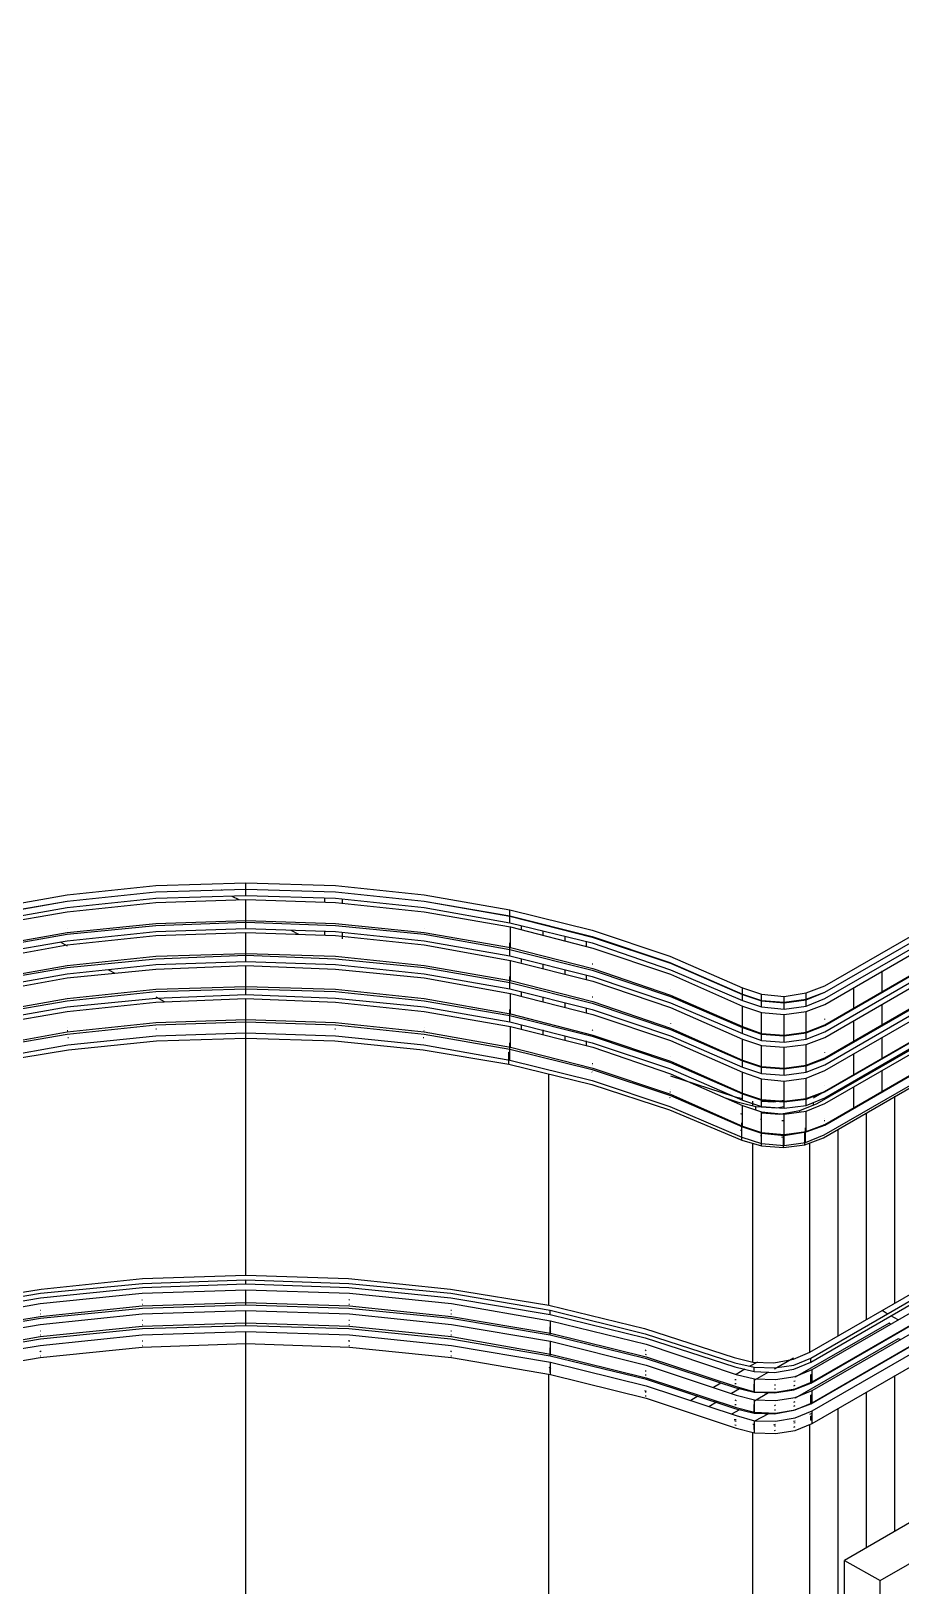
# Model space of a CAD drawing. Header units: inches. Extents: x 0.3 to 16.2, y 0.3 to 11.4.
# Drawn here: x 5.985 to 6.576, y 6.16 to 7.216 of the extents above; entities that cross this region are included whole.
import ezdxf

# ---------------------------------------------------------------- set-up
doc = ezdxf.new("R2010")
doc.units = ezdxf.units.IN
doc.header["$LTSCALE"] = 0.009843
doc.header["$MEASUREMENT"] = 0
doc.layers.add('GEOMETRY', color=7, linetype='Continuous')

msp = doc.modelspace()

# ---------------------------------------------------------------- linework, layer by layer
at = {"layer": 'GEOMETRY'}
for p, q in [((6.524, 6.5677), (7.6469, 7.2161)), ((6.524, 6.5677), (7.6469, 7.2161)), ((6.524, 6.5634), (7.6469, 7.2118)), ((6.524, 6.5634), (7.6472, 7.2118)), ((6.524, 6.5634), (7.6472, 7.2118)), ((6.524, 6.5591), (7.6472, 7.2079)), ((6.524, 6.5551), (7.6539, 7.2075)), ((6.524, 6.5551), (7.6539, 7.2075)), ((6.524, 6.5413), (7.6539, 7.1933)), ((6.524, 6.5409), (7.6472, 7.1894)), ((6.524, 6.5409), (7.6472, 7.1894)), ((6.524, 6.5409), (7.6472, 7.1894)), ((6.524, 6.5366), (7.6472, 7.185)), ((6.524, 6.5327), (7.6539, 7.185)), ((6.524, 6.5327), (7.6539, 7.185)), ((6.524, 6.5189), (7.6539, 7.1709)), ((6.524, 6.5181), (7.6472, 7.1669)), ((6.524, 6.5181), (7.6472, 7.1669)), ((6.524, 6.5181), (7.6472, 7.1669)), ((6.524, 6.5142), (7.6472, 7.1626)), ((6.524, 6.5102), (7.6539, 7.1626)), ((6.524, 6.5102), (7.6539, 7.1626)), ((6.524, 6.4961), (7.6539, 7.1484)), ((6.524, 6.4957), (7.6472, 7.1445)), ((6.524, 6.4957), (7.6472, 7.1445)), ((6.524, 6.4957), (7.6472, 7.1445)), ((6.524, 6.4917), (7.6472, 7.1402)), ((6.524, 6.4878), (7.6539, 7.1402)), ((6.524, 6.4878), (7.6539, 7.1402)), ((6.524, 6.4736), (7.6539, 7.126)), ((6.524, 6.4732), (7.6472, 7.122)), ((6.5236, 6.4665), (7.6421, 7.1122)), ((6.5232, 6.4646), (7.6307, 7.1039)), ((6.5165, 6.4917), (7.5445, 7.0854)), ((6.5165, 6.4917), (7.5445, 7.0854)), ((6.5189, 6.4878), (7.5713, 7.0953)), ((6.5189, 6.4878), (7.5713, 7.0953)), ((6.5138, 6.3189), (7.5181, 6.8984)), ((6.5146, 6.315), (7.5244, 6.898)), ((6.5146, 6.315), (7.5244, 6.898)), ((6.5146, 6.3122), (7.5244, 6.8953)), ((6.5154, 6.3071), (7.5335, 6.8949)), ((6.5154, 6.3071), (7.5335, 6.8949)), ((6.5154, 6.2988), (7.5335, 6.8862)), ((6.5146, 6.298), (7.5244, 6.8811)), ((6.5154, 6.2929), (7.5335, 6.8807)), ((6.5154, 6.2929), (7.5335, 6.8807)), ((6.5146, 6.2839), (7.5244, 6.8673)), ((6.5154, 6.2846), (7.5335, 6.872)), ((6.5154, 6.2791), (7.5335, 6.8665)), ((6.5154, 6.2791), (7.5335, 6.8665)), ((6.5154, 6.2705), (7.5335, 6.8583)), ((7.4945, 6.7303), (6.5374, 6.1776)), ((6.5618, 6.1638), (7.5189, 6.7161)), ((6.5618, 6.1638), (7.5189, 6.7161)), ((6.0094, 6.6295), (6.0697, 6.6358)), ((6.0094, 6.6295), (6.0697, 6.6358)), ((6.0094, 6.6252), (6.0697, 6.6315)), ((6.0094, 6.6252), (6.0697, 6.6315)), ((6.0094, 6.6252), (6.0697, 6.6315)), ((6.0697, 6.6358), (6.1307, 6.6378)), ((6.0697, 6.6358), (6.1307, 6.6378)), ((6.0697, 6.6315), (6.1307, 6.6335)), ((6.0697, 6.6315), (6.1307, 6.6335)), ((6.0697, 6.6315), (6.1307, 6.6335)), ((6.1142, 6.6331), (6.1142, 6.6327)), ((6.1307, 6.6378), (6.1917, 6.6358)), ((6.1307, 6.6378), (6.1917, 6.6358)), ((6.1307, 6.6335), (6.1307, 6.6378)), ((6.1307, 6.6335), (6.1917, 6.6315)), ((6.1307, 6.6335), (6.1917, 6.6315)), ((6.1307, 6.6335), (6.1917, 6.6315)), ((6.1307, 6.6291), (6.1307, 6.6335)), ((6.1843, 6.6315), (6.1843, 6.6319)), ((6.1917, 6.6358), (6.252, 6.6295)), ((6.1917, 6.6358), (6.252, 6.6295)), ((6.1917, 6.6315), (6.252, 6.6252)), ((6.1917, 6.6315), (6.252, 6.6252)), ((6.1917, 6.6315), (6.252, 6.6252)), ((6.1965, 6.6307), (6.1965, 6.6311)), ((5.9512, 6.6193), (6.0094, 6.6295)), ((5.9512, 6.6193), (6.0094, 6.6295)), ((5.9512, 6.6154), (6.0094, 6.6252)), ((5.9512, 6.615), (6.0094, 6.6252)), ((5.9512, 6.615), (6.0094, 6.6252)), ((5.9512, 6.6106), (6.0094, 6.6209)), ((6.0094, 6.6209), (6.0697, 6.6272)), ((6.0094, 6.6181), (6.0697, 6.6244)), ((6.0094, 6.6181), (6.0697, 6.6244)), ((6.0697, 6.6272), (6.1307, 6.6291)), ((6.0697, 6.6244), (6.1307, 6.6264)), ((6.0697, 6.6244), (6.1307, 6.6264)), ((6.1213, 6.6287), (6.126, 6.6264)), ((6.1307, 6.6291), (6.1917, 6.6272)), ((6.1307, 6.6264), (6.1917, 6.6244)), ((6.1307, 6.6264), (6.1917, 6.6244)), ((6.1307, 6.6122), (6.1307, 6.6264)), ((6.1843, 6.6244), (6.1843, 6.6276)), ((6.1917, 6.6272), (6.252, 6.6209)), ((6.1917, 6.6244), (6.252, 6.6181)), ((6.1917, 6.6244), (6.252, 6.6181)), ((6.1965, 6.6236), (6.1965, 6.6268)), ((6.252, 6.6295), (6.3102, 6.6193)), ((6.252, 6.6295), (6.3102, 6.6193)), ((6.252, 6.6252), (6.3102, 6.6154)), ((6.252, 6.6252), (6.3102, 6.615)), ((6.252, 6.6252), (6.3102, 6.615)), ((6.252, 6.6209), (6.3102, 6.6106)), ((5.9508, 6.6079), (6.0094, 6.6181)), ((5.9508, 6.6079), (6.0094, 6.6181)), ((6.0094, 6.6039), (6.0697, 6.6102)), ((6.0697, 6.6102), (6.1307, 6.6122)), ((6.0697, 6.6087), (6.1307, 6.611)), ((6.0697, 6.6087), (6.1307, 6.611)), ((6.0697, 6.6087), (6.1307, 6.611)), ((6.1307, 6.611), (6.1307, 6.615)), ((6.1307, 6.6122), (6.1917, 6.6102)), ((6.1307, 6.611), (6.1917, 6.6087)), ((6.1307, 6.611), (6.1917, 6.6087)), ((6.1307, 6.611), (6.1917, 6.6087)), ((6.1307, 6.6067), (6.1307, 6.611)), ((6.1917, 6.6102), (6.252, 6.6039)), ((6.252, 6.6181), (6.3106, 6.6079)), ((6.252, 6.6181), (6.3106, 6.6079)), ((6.3102, 6.6193), (6.3661, 6.6055)), ((6.3102, 6.6193), (6.3661, 6.6055)), ((6.3102, 6.6154), (6.3102, 6.6193)), ((6.3102, 6.6154), (6.3661, 6.6012)), ((6.3102, 6.615), (6.3661, 6.6008)), ((6.3102, 6.615), (6.3661, 6.6008)), ((6.3102, 6.6106), (6.3102, 6.615)), ((6.3102, 6.6106), (6.3661, 6.5969)), ((6.3181, 6.613), (6.3181, 6.6134)), ((5.9508, 6.5937), (6.0094, 6.6039)), ((5.9512, 6.5925), (6.0094, 6.6028)), ((5.9512, 6.5925), (6.0094, 6.6028)), ((5.9512, 6.5925), (6.0094, 6.6028)), ((6.0094, 6.6028), (6.0697, 6.6087)), ((6.0094, 6.6028), (6.0697, 6.6087)), ((6.0094, 6.6028), (6.0697, 6.6087)), ((6.0094, 6.6067), (6.0094, 6.6067)), ((6.0094, 6.6067), (6.0094, 6.6067)), ((6.0094, 6.5984), (6.0697, 6.6047)), ((6.0094, 6.5957), (6.0697, 6.602)), ((6.0094, 6.5957), (6.0697, 6.602)), ((6.0697, 6.6047), (6.1307, 6.6067)), ((6.0697, 6.602), (6.1307, 6.6039)), ((6.0697, 6.602), (6.1307, 6.6039)), ((6.1307, 6.6067), (6.1917, 6.6047)), ((6.1307, 6.6039), (6.1917, 6.602)), ((6.1307, 6.6039), (6.1917, 6.602)), ((6.1307, 6.5898), (6.1307, 6.6039)), ((6.1614, 6.6055), (6.1665, 6.6028)), ((6.1843, 6.602), (6.1843, 6.6047)), ((6.1917, 6.6087), (6.252, 6.6028)), ((6.1917, 6.6087), (6.252, 6.6028)), ((6.1917, 6.6087), (6.252, 6.6028)), ((6.1917, 6.6047), (6.252, 6.5984)), ((6.1917, 6.602), (6.252, 6.5957)), ((6.1917, 6.602), (6.252, 6.5957)), ((6.1965, 6.5996), (6.1965, 6.6039)), ((6.252, 6.6067), (6.252, 6.6067)), ((6.252, 6.6067), (6.252, 6.6067)), ((6.252, 6.6039), (6.3106, 6.5937)), ((6.252, 6.6028), (6.3102, 6.5925)), ((6.252, 6.6028), (6.3102, 6.5925)), ((6.252, 6.6028), (6.3102, 6.5925)), ((6.3106, 6.6079), (6.3665, 6.5933)), ((6.3106, 6.6079), (6.3665, 6.5933)), ((6.3106, 6.5937), (6.3106, 6.6079)), ((6.3181, 6.6059), (6.3181, 6.6087)), ((6.3327, 6.6094), (6.3327, 6.6094)), ((6.3327, 6.602), (6.3327, 6.6051)), ((6.3476, 6.6055), (6.3476, 6.6059)), ((6.3476, 6.5984), (6.3476, 6.6016)), ((6.3622, 6.602), (6.3622, 6.6024)), ((6.3661, 6.6055), (6.4189, 6.5878)), ((6.3661, 6.6055), (6.4189, 6.5878)), ((6.3661, 6.6012), (6.4189, 6.5835)), ((6.3661, 6.6008), (6.4193, 6.5831)), ((6.3661, 6.6008), (6.4193, 6.5831)), ((5.9508, 6.585), (6.0094, 6.5957)), ((5.9508, 6.585), (6.0094, 6.5957)), ((5.9512, 6.5882), (6.0094, 6.5984)), ((6.0047, 6.5976), (6.0094, 6.5949)), ((6.0697, 6.5878), (6.1307, 6.5898)), ((6.1307, 6.5886), (6.1307, 6.5925)), ((6.1307, 6.5898), (6.1917, 6.5878)), ((6.252, 6.5984), (6.3102, 6.5882)), ((6.252, 6.5957), (6.3106, 6.585)), ((6.252, 6.5957), (6.3106, 6.585)), ((6.3102, 6.5969), (6.3106, 6.5965)), ((6.3102, 6.5969), (6.3106, 6.5965)), ((6.3102, 6.5925), (6.3102, 6.5969)), ((6.3102, 6.5925), (6.3661, 6.5783)), ((6.3102, 6.5925), (6.3661, 6.5783)), ((6.3102, 6.5925), (6.3661, 6.5783)), ((6.3102, 6.5882), (6.3102, 6.5925)), ((6.3106, 6.5937), (6.3665, 6.5795)), ((6.3622, 6.5945), (6.3622, 6.5976)), ((6.3661, 6.5969), (6.4193, 6.5787)), ((6.3665, 6.5933), (6.4193, 6.5756)), ((6.3665, 6.5933), (6.4193, 6.5756)), ((5.9508, 6.5713), (6.0094, 6.5815)), ((5.9512, 6.5701), (6.0094, 6.5803)), ((5.9512, 6.5701), (6.0094, 6.5803)), ((5.9512, 6.5701), (6.0094, 6.5803)), ((6.0094, 6.5815), (6.0697, 6.5878)), ((6.0094, 6.5803), (6.0697, 6.5862)), ((6.0094, 6.5803), (6.0697, 6.5862)), ((6.0094, 6.5803), (6.0697, 6.5862)), ((6.0094, 6.5843), (6.0094, 6.5843)), ((6.0094, 6.5843), (6.0094, 6.5843)), ((6.0094, 6.576), (6.0697, 6.5823)), ((6.0094, 6.5732), (6.0697, 6.5791)), ((6.0094, 6.5732), (6.0697, 6.5791)), ((6.0374, 6.5787), (6.0417, 6.5764)), ((6.0697, 6.5862), (6.1307, 6.5886)), ((6.0697, 6.5862), (6.1307, 6.5886)), ((6.0697, 6.5862), (6.1307, 6.5886)), ((6.0697, 6.5823), (6.1307, 6.5843)), ((6.0697, 6.5791), (6.1307, 6.5815)), ((6.0697, 6.5791), (6.1307, 6.5815)), ((6.1307, 6.5886), (6.1917, 6.5862)), ((6.1307, 6.5886), (6.1917, 6.5862)), ((6.1307, 6.5886), (6.1917, 6.5862)), ((6.1307, 6.5843), (6.1307, 6.5886)), ((6.1307, 6.5843), (6.1917, 6.5823)), ((6.1307, 6.5815), (6.1917, 6.5791)), ((6.1307, 6.5815), (6.1917, 6.5791)), ((6.1307, 6.5673), (6.1307, 6.5815)), ((6.1917, 6.5878), (6.252, 6.5815)), ((6.1917, 6.5862), (6.252, 6.5803)), ((6.1917, 6.5862), (6.252, 6.5803)), ((6.1917, 6.5862), (6.252, 6.5803)), ((6.1917, 6.5823), (6.252, 6.576)), ((6.1917, 6.5791), (6.252, 6.5732)), ((6.1917, 6.5791), (6.252, 6.5732)), ((6.252, 6.5843), (6.252, 6.5843)), ((6.252, 6.5843), (6.252, 6.5843)), ((6.252, 6.5815), (6.3106, 6.5713)), ((6.252, 6.5803), (6.3102, 6.5701)), ((6.252, 6.5803), (6.3102, 6.5701)), ((6.252, 6.5803), (6.3102, 6.5701)), ((6.3102, 6.5882), (6.3661, 6.574)), ((6.3106, 6.585), (6.3665, 6.5709)), ((6.3106, 6.585), (6.3665, 6.5709)), ((6.3106, 6.5713), (6.3106, 6.585)), ((6.3181, 6.5835), (6.3181, 6.5862)), ((6.3327, 6.5795), (6.3327, 6.5827)), ((6.3476, 6.576), (6.3476, 6.5787)), ((6.3661, 6.5827), (6.3665, 6.5827)), ((6.3661, 6.5827), (6.3665, 6.5827)), ((6.3661, 6.5783), (6.4193, 6.5606)), ((6.3661, 6.5783), (6.4193, 6.5606)), ((6.3661, 6.5783), (6.4193, 6.5606)), ((6.3665, 6.5795), (6.4193, 6.5614)), ((6.4189, 6.5878), (6.4681, 6.5665)), ((6.4189, 6.5878), (6.4681, 6.5665)), ((6.4189, 6.5835), (6.4681, 6.5622)), ((6.4193, 6.5831), (6.4681, 6.5618)), ((6.4193, 6.5831), (6.4681, 6.5618)), ((6.4193, 6.5787), (6.4681, 6.5579)), ((5.9508, 6.5626), (6.0094, 6.5732)), ((5.9508, 6.5626), (6.0094, 6.5732)), ((5.9512, 6.5657), (6.0094, 6.576)), ((6.1307, 6.5657), (6.1307, 6.5701)), ((6.252, 6.576), (6.3102, 6.5657)), ((6.252, 6.5732), (6.3106, 6.5626)), ((6.252, 6.5732), (6.3106, 6.5626)), ((6.3102, 6.574), (6.3106, 6.574)), ((6.3102, 6.574), (6.3106, 6.574)), ((6.3102, 6.5701), (6.3102, 6.574)), ((6.3102, 6.5701), (6.3661, 6.5559)), ((6.3102, 6.5701), (6.3661, 6.5559)), ((6.3102, 6.5701), (6.3661, 6.5559)), ((6.3102, 6.5657), (6.3102, 6.5701)), ((6.3106, 6.5713), (6.3665, 6.5571)), ((6.3622, 6.572), (6.3622, 6.5752)), ((6.3661, 6.574), (6.4193, 6.5563)), ((6.3665, 6.5709), (6.4193, 6.5531)), ((6.3665, 6.5709), (6.4193, 6.5531)), ((6.4193, 6.5756), (6.4681, 6.5539)), ((6.4193, 6.5756), (6.4681, 6.5539)), ((6.563, 6.5638), (6.563, 6.578)), ((5.9508, 6.5488), (6.0094, 6.5591)), ((5.9512, 6.5476), (6.0094, 6.5575)), ((5.9512, 6.5476), (6.0094, 6.5575)), ((5.9512, 6.5476), (6.0094, 6.5575)), ((6.0094, 6.5591), (6.0697, 6.5654)), ((6.0094, 6.5575), (6.0697, 6.5638)), ((6.0094, 6.5575), (6.0697, 6.5638)), ((6.0094, 6.5575), (6.0697, 6.5638)), ((6.0094, 6.5618), (6.0094, 6.5618)), ((6.0094, 6.5618), (6.0094, 6.5618)), ((6.0094, 6.5535), (6.0697, 6.5594)), ((6.0697, 6.5654), (6.1307, 6.5673)), ((6.0697, 6.5638), (6.1307, 6.5657)), ((6.0697, 6.5638), (6.1307, 6.5657)), ((6.0697, 6.5638), (6.1307, 6.5657)), ((6.0697, 6.5594), (6.1307, 6.5618)), ((6.0697, 6.5602), (6.0752, 6.5571)), ((6.0697, 6.5567), (6.1307, 6.5591)), ((6.0697, 6.5567), (6.1307, 6.5591)), ((6.1307, 6.5673), (6.1917, 6.5654)), ((6.1307, 6.5657), (6.1917, 6.5638)), ((6.1307, 6.5657), (6.1917, 6.5638)), ((6.1307, 6.5657), (6.1917, 6.5638)), ((6.1307, 6.5618), (6.1307, 6.5657)), ((6.1307, 6.5618), (6.1917, 6.5594)), ((6.1307, 6.5591), (6.1917, 6.5567)), ((6.1307, 6.5591), (6.1917, 6.5567)), ((6.1307, 6.5449), (6.1307, 6.5591)), ((6.1917, 6.5654), (6.252, 6.5591)), ((6.1917, 6.5638), (6.252, 6.5575)), ((6.1917, 6.5638), (6.252, 6.5575)), ((6.1917, 6.5638), (6.252, 6.5575)), ((6.1917, 6.5594), (6.252, 6.5535)), ((6.252, 6.5618), (6.252, 6.5618)), ((6.252, 6.5618), (6.252, 6.5618)), ((6.252, 6.5591), (6.3106, 6.5488)), ((6.252, 6.5575), (6.3102, 6.5476)), ((6.252, 6.5575), (6.3102, 6.5476)), ((6.252, 6.5575), (6.3102, 6.5476)), ((6.3102, 6.5657), (6.3661, 6.5516)), ((6.3106, 6.5626), (6.3665, 6.5484)), ((6.3106, 6.5626), (6.3665, 6.5484)), ((6.3106, 6.5488), (6.3106, 6.5626)), ((6.3181, 6.5606), (6.3181, 6.5638)), ((6.3327, 6.5571), (6.3327, 6.5602)), ((6.3661, 6.5602), (6.3665, 6.5602)), ((6.3661, 6.5602), (6.3665, 6.5602)), ((6.4193, 6.565), (6.4193, 6.565)), ((6.4193, 6.565), (6.4193, 6.565)), ((6.4193, 6.5614), (6.4681, 6.5402)), ((6.4193, 6.5606), (6.4681, 6.5394)), ((6.4193, 6.5606), (6.4681, 6.5394)), ((6.4193, 6.5606), (6.4681, 6.5394)), ((6.4681, 6.5665), (6.4811, 6.5622)), ((6.4681, 6.5665), (6.4811, 6.5622)), ((6.4681, 6.5622), (6.4681, 6.5665)), ((6.4681, 6.5622), (6.4811, 6.5579)), ((6.4681, 6.5618), (6.4811, 6.5575)), ((6.4681, 6.5618), (6.4811, 6.5575)), ((6.4681, 6.5579), (6.4681, 6.5618)), ((6.4681, 6.5579), (6.4811, 6.5535)), ((6.4811, 6.5579), (6.4811, 6.5622)), ((6.4811, 6.5622), (6.4965, 6.5606)), ((6.4811, 6.5622), (6.4965, 6.5606)), ((6.4811, 6.5579), (6.4965, 6.5567)), ((6.4811, 6.5535), (6.4811, 6.5575)), ((6.4811, 6.5575), (6.4965, 6.5563)), ((6.4811, 6.5575), (6.4965, 6.5563)), ((6.4965, 6.5606), (6.5114, 6.563)), ((6.4965, 6.5606), (6.5114, 6.563)), ((6.4965, 6.5567), (6.4965, 6.5606)), ((6.4965, 6.5567), (6.5114, 6.5587)), ((6.4965, 6.5563), (6.5114, 6.5583)), ((6.4965, 6.5563), (6.5114, 6.5583)), ((6.5114, 6.563), (6.524, 6.5677)), ((6.5114, 6.563), (6.524, 6.5677)), ((6.5114, 6.5587), (6.524, 6.5634)), ((6.5114, 6.5583), (6.524, 6.5634)), ((6.5114, 6.5583), (6.524, 6.5634)), ((6.5114, 6.5587), (6.5114, 6.563)), ((6.5114, 6.5539), (6.524, 6.5591)), ((6.5114, 6.5539), (6.5114, 6.5583)), ((6.5437, 6.5524), (6.5437, 6.5665)), ((5.9508, 6.5402), (6.0094, 6.5504)), ((5.9508, 6.5402), (6.0094, 6.5504)), ((5.9512, 6.5433), (6.0094, 6.5535)), ((6.0094, 6.5504), (6.0697, 6.5567)), ((6.0094, 6.5504), (6.0697, 6.5567)), ((6.1307, 6.5465), (6.1307, 6.5484)), ((6.1307, 6.5433), (6.1307, 6.5476)), ((6.1307, 6.5465), (6.1307, 6.5476)), ((6.1917, 6.5567), (6.252, 6.5504)), ((6.1917, 6.5567), (6.252, 6.5504)), ((6.252, 6.5535), (6.3102, 6.5433)), ((6.252, 6.5504), (6.3106, 6.5402)), ((6.252, 6.5504), (6.3106, 6.5402)), ((6.3102, 6.5516), (6.3106, 6.5516)), ((6.3102, 6.5516), (6.3106, 6.5516)), ((6.3102, 6.5476), (6.3102, 6.5516)), ((6.3102, 6.5476), (6.3661, 6.5335)), ((6.3102, 6.5476), (6.3661, 6.5335)), ((6.3102, 6.5476), (6.3661, 6.5335)), ((6.3102, 6.5433), (6.3102, 6.5476)), ((6.3106, 6.5488), (6.3665, 6.5343)), ((6.3476, 6.5535), (6.3476, 6.5563)), ((6.3622, 6.5496), (6.3622, 6.5528)), ((6.3661, 6.5559), (6.4193, 6.5382)), ((6.3661, 6.5559), (6.4193, 6.5382)), ((6.3661, 6.5559), (6.4193, 6.5382)), ((6.3661, 6.5516), (6.4193, 6.5339)), ((6.3665, 6.5571), (6.4193, 6.539)), ((6.3665, 6.5484), (6.4193, 6.5307)), ((6.3665, 6.5484), (6.4193, 6.5307)), ((6.4193, 6.5563), (6.4681, 6.5354)), ((6.4193, 6.5531), (6.4681, 6.5315)), ((6.4193, 6.5531), (6.4681, 6.5315)), ((6.4681, 6.5539), (6.4811, 6.5496)), ((6.4681, 6.5539), (6.4811, 6.5496)), ((6.4681, 6.5402), (6.4681, 6.5539)), ((6.4811, 6.5535), (6.4965, 6.552)), ((6.4811, 6.5354), (6.4811, 6.5496)), ((6.4811, 6.5496), (6.4965, 6.5484)), ((6.4811, 6.5496), (6.4965, 6.5484)), ((6.4965, 6.552), (6.4965, 6.5563)), ((6.4965, 6.552), (6.5114, 6.5539)), ((6.4965, 6.5484), (6.5114, 6.5504)), ((6.4965, 6.5484), (6.5114, 6.5504)), ((6.4965, 6.5343), (6.4965, 6.5484)), ((6.5114, 6.5504), (6.524, 6.5551)), ((6.5114, 6.5504), (6.524, 6.5551)), ((6.5114, 6.5362), (6.5114, 6.5504)), ((6.563, 6.5413), (6.563, 6.5551)), ((5.9508, 6.526), (6.0094, 6.5366)), ((6.0094, 6.5366), (6.0697, 6.5429)), ((6.0094, 6.535), (6.0697, 6.5413)), ((6.0094, 6.5394), (6.0094, 6.5394)), ((6.0094, 6.5394), (6.0094, 6.5394)), ((6.0094, 6.5374), (6.0098, 6.5374)), ((6.0094, 6.5374), (6.0098, 6.5374)), ((6.0697, 6.5429), (6.1307, 6.5449)), ((6.0697, 6.5413), (6.1307, 6.5433)), ((6.0697, 6.5386), (6.0701, 6.5386)), ((6.0697, 6.5386), (6.0701, 6.5386)), ((6.1307, 6.5358), (6.1307, 6.5457)), ((6.1307, 6.5449), (6.1917, 6.5429)), ((6.1307, 6.5433), (6.1917, 6.5413)), ((6.1307, 6.5323), (6.1307, 6.5406)), ((6.1913, 6.5386), (6.1917, 6.5386)), ((6.1913, 6.5386), (6.1917, 6.5386)), ((6.1917, 6.5429), (6.252, 6.5366)), ((6.1917, 6.5413), (6.252, 6.535)), ((6.2516, 6.5374), (6.252, 6.5374)), ((6.2516, 6.5374), (6.252, 6.5374)), ((6.252, 6.5394), (6.252, 6.5394)), ((6.252, 6.5394), (6.252, 6.5394)), ((6.252, 6.5366), (6.3106, 6.526)), ((6.3102, 6.5433), (6.3661, 6.5291)), ((6.3106, 6.5402), (6.3665, 6.526)), ((6.3106, 6.5402), (6.3665, 6.526)), ((6.3106, 6.526), (6.3106, 6.5402)), ((6.3181, 6.5382), (6.3181, 6.5413)), ((6.3327, 6.5346), (6.3327, 6.5378)), ((6.3661, 6.5378), (6.3665, 6.5374)), ((6.3661, 6.5378), (6.3665, 6.5374)), ((6.4193, 6.5425), (6.4193, 6.5421)), ((6.4193, 6.5425), (6.4193, 6.5421)), ((6.4193, 6.539), (6.4681, 6.5173)), ((6.4193, 6.5382), (6.4681, 6.5169)), ((6.4193, 6.5382), (6.4681, 6.5169)), ((6.4193, 6.5382), (6.4681, 6.5169)), ((6.4681, 6.5394), (6.4681, 6.5437)), ((6.4681, 6.5402), (6.4811, 6.5354)), ((6.4681, 6.5394), (6.4811, 6.535)), ((6.4681, 6.5394), (6.4811, 6.535)), ((6.4681, 6.5394), (6.4811, 6.535)), ((6.4681, 6.5354), (6.4681, 6.5394)), ((6.4811, 6.535), (6.4811, 6.5394)), ((6.4965, 6.5339), (6.4965, 6.5382)), ((6.4965, 6.5343), (6.5114, 6.5362)), ((6.5114, 6.5362), (6.524, 6.5413)), ((6.5114, 6.5358), (6.524, 6.5409)), ((6.5114, 6.5358), (6.524, 6.5409)), ((6.5114, 6.5358), (6.524, 6.5409)), ((6.5114, 6.5358), (6.5114, 6.5402)), ((6.5114, 6.5402), (6.5114, 6.5402)), ((6.5114, 6.5402), (6.5114, 6.5402)), ((6.5114, 6.5315), (6.524, 6.5366)), ((6.524, 6.5449), (6.524, 6.5453)), ((6.524, 6.5449), (6.524, 6.5453)), ((6.5437, 6.5299), (6.5437, 6.5441)), ((5.9512, 6.5248), (6.0094, 6.535)), ((5.9512, 6.5173), (6.0098, 6.5276)), ((6.0098, 6.5276), (6.0697, 6.5339)), ((6.0098, 6.5327), (6.0102, 6.5327)), ((6.0098, 6.5327), (6.0102, 6.5327)), ((6.0102, 6.5244), (6.0701, 6.5303)), ((6.0697, 6.5339), (6.1307, 6.5358)), ((6.0701, 6.5303), (6.1307, 6.5323)), ((6.1307, 6.5358), (6.1917, 6.5339)), ((6.1307, 6.3713), (6.1307, 6.5343)), ((6.1307, 6.5323), (6.1913, 6.5303)), ((6.1913, 6.5303), (6.2512, 6.5244)), ((6.1917, 6.5339), (6.2516, 6.5276)), ((6.2512, 6.5327), (6.2516, 6.5327)), ((6.2512, 6.5327), (6.2516, 6.5327)), ((6.2516, 6.5276), (6.3102, 6.5173)), ((6.252, 6.535), (6.3102, 6.5248)), ((6.3102, 6.5291), (6.3106, 6.5291)), ((6.3102, 6.5291), (6.3106, 6.5291)), ((6.3102, 6.5248), (6.3102, 6.5291)), ((6.3102, 6.5272), (6.3102, 6.5272)), ((6.3102, 6.5272), (6.3102, 6.5272)), ((6.3102, 6.5173), (6.3102, 6.5272)), ((6.3106, 6.526), (6.3665, 6.5118)), ((6.3476, 6.5307), (6.3476, 6.5339)), ((6.3622, 6.5272), (6.3622, 6.5303)), ((6.3661, 6.5335), (6.4193, 6.5157)), ((6.3661, 6.5335), (6.4193, 6.5157)), ((6.3661, 6.5335), (6.4193, 6.5157)), ((6.3661, 6.5291), (6.4193, 6.5114)), ((6.3665, 6.5343), (6.4193, 6.5165)), ((6.3665, 6.526), (6.4193, 6.5079)), ((6.3665, 6.526), (6.4193, 6.5079)), ((6.4193, 6.5339), (6.4681, 6.5126)), ((6.4193, 6.5307), (6.4681, 6.5091)), ((6.4193, 6.5307), (6.4681, 6.5091)), ((6.4681, 6.5354), (6.4811, 6.5307)), ((6.4681, 6.5315), (6.4811, 6.5272)), ((6.4681, 6.5315), (6.4811, 6.5272)), ((6.4681, 6.5173), (6.4681, 6.5315)), ((6.4811, 6.5354), (6.4965, 6.5343)), ((6.4811, 6.535), (6.4965, 6.5339)), ((6.4811, 6.5307), (6.4811, 6.535)), ((6.4811, 6.535), (6.4965, 6.5339)), ((6.4811, 6.535), (6.4965, 6.5339)), ((6.4811, 6.5307), (6.4965, 6.5295)), ((6.4811, 6.513), (6.4811, 6.5272)), ((6.4811, 6.5272), (6.4965, 6.526)), ((6.4811, 6.5272), (6.4965, 6.526)), ((6.4965, 6.5339), (6.5114, 6.5358)), ((6.4965, 6.5339), (6.5114, 6.5358)), ((6.4965, 6.5339), (6.5114, 6.5358)), ((6.4965, 6.5295), (6.4965, 6.5339)), ((6.4965, 6.5295), (6.5114, 6.5315)), ((6.4965, 6.526), (6.5114, 6.528)), ((6.4965, 6.526), (6.5114, 6.528)), ((6.4965, 6.5118), (6.4965, 6.526)), ((6.5114, 6.5315), (6.5114, 6.5358)), ((6.5114, 6.528), (6.524, 6.5327)), ((6.5114, 6.528), (6.524, 6.5327)), ((6.5114, 6.5138), (6.5114, 6.528)), ((6.563, 6.5189), (6.563, 6.5327)), ((5.952, 6.5146), (6.0102, 6.5244)), ((6.2512, 6.5244), (6.3094, 6.5146)), ((6.3094, 6.5228), (6.3102, 6.5228)), ((6.3094, 6.5228), (6.3102, 6.5228)), ((6.3094, 6.5146), (6.3094, 6.5228)), ((6.3102, 6.5248), (6.3661, 6.511)), ((6.3102, 6.5173), (6.3661, 6.5035)), ((6.3661, 6.515), (6.3665, 6.515)), ((6.3661, 6.515), (6.3665, 6.515)), ((6.4193, 6.5197), (6.4193, 6.5197)), ((6.4193, 6.5197), (6.4193, 6.5197)), ((6.4193, 6.5165), (6.4681, 6.4949)), ((6.4193, 6.5157), (6.4681, 6.4945)), ((6.4193, 6.5157), (6.4681, 6.4945)), ((6.4193, 6.5157), (6.4681, 6.4945)), ((6.4681, 6.5169), (6.4681, 6.5213)), ((6.4681, 6.5173), (6.4811, 6.513)), ((6.4681, 6.5169), (6.4811, 6.5126)), ((6.4681, 6.5169), (6.4811, 6.5126)), ((6.4681, 6.5169), (6.4811, 6.5126)), ((6.4681, 6.5126), (6.4681, 6.5169)), ((6.4811, 6.5126), (6.4811, 6.5169)), ((6.4965, 6.5114), (6.4965, 6.5154)), ((6.5114, 6.5138), (6.524, 6.5189)), ((6.5114, 6.5134), (6.524, 6.5181)), ((6.5114, 6.5134), (6.524, 6.5181)), ((6.5114, 6.5134), (6.524, 6.5181)), ((6.5114, 6.5134), (6.5114, 6.5177)), ((6.5114, 6.5177), (6.5114, 6.5177)), ((6.5114, 6.5177), (6.5114, 6.5177)), ((6.524, 6.5224), (6.524, 6.5228)), ((6.524, 6.5224), (6.524, 6.5228)), ((6.5437, 6.5075), (6.5437, 6.5217)), ((6.3094, 6.5146), (6.3657, 6.5008)), ((6.3366, 6.3508), (6.3366, 6.5079)), ((6.3657, 6.5094), (6.3661, 6.5091)), ((6.3657, 6.5094), (6.3661, 6.5091)), ((6.3661, 6.5134), (6.3661, 6.5134)), ((6.3661, 6.5134), (6.3661, 6.5134)), ((6.3661, 6.511), (6.4193, 6.4933)), ((6.3665, 6.5118), (6.4193, 6.4941)), ((6.4193, 6.5114), (6.4681, 6.4902)), ((6.4193, 6.5079), (6.4681, 6.4866)), ((6.4193, 6.5079), (6.4681, 6.4866)), ((6.4193, 6.5067), (6.4626, 6.4925)), ((6.4193, 6.5067), (6.4626, 6.4925)), ((6.4681, 6.5126), (6.4811, 6.5083)), ((6.4681, 6.5091), (6.4811, 6.5047)), ((6.4681, 6.5091), (6.4811, 6.5047)), ((6.4681, 6.4949), (6.4681, 6.5091)), ((6.4811, 6.513), (6.4965, 6.5118)), ((6.4811, 6.5126), (6.4965, 6.5114)), ((6.4811, 6.5083), (6.4811, 6.5126)), ((6.4811, 6.5126), (6.4965, 6.5114)), ((6.4811, 6.5126), (6.4965, 6.5114)), ((6.4811, 6.5083), (6.4965, 6.5071)), ((6.4811, 6.4906), (6.4811, 6.5047)), ((6.4811, 6.5047), (6.4965, 6.5031)), ((6.4811, 6.5047), (6.4965, 6.5031)), ((6.4965, 6.5118), (6.5114, 6.5138)), ((6.4965, 6.5114), (6.5114, 6.5134)), ((6.4965, 6.5114), (6.5114, 6.5134)), ((6.4965, 6.5114), (6.5114, 6.5134)), ((6.4965, 6.5071), (6.4965, 6.5114)), ((6.4965, 6.5071), (6.5114, 6.5091)), ((6.4965, 6.5031), (6.5114, 6.5051)), ((6.4965, 6.5031), (6.5114, 6.5051)), ((6.5114, 6.5091), (6.524, 6.5142)), ((6.5114, 6.5091), (6.5114, 6.5134)), ((6.5114, 6.5051), (6.524, 6.5102)), ((6.5114, 6.5051), (6.524, 6.5102)), ((6.5114, 6.4913), (6.5114, 6.5051)), ((6.563, 6.4961), (6.563, 6.5102)), ((6.3657, 6.5008), (6.4185, 6.4835)), ((6.3661, 6.5035), (6.4189, 6.4858)), ((6.4189, 6.4957), (6.4193, 6.4957)), ((6.4189, 6.4957), (6.4193, 6.4957)), ((6.4193, 6.4972), (6.4193, 6.4972)), ((6.4193, 6.4972), (6.4193, 6.4972)), ((6.4193, 6.4941), (6.4681, 6.4724)), ((6.4681, 6.4945), (6.4681, 6.4988)), ((6.4681, 6.4949), (6.4811, 6.4906)), ((6.4681, 6.4945), (6.4811, 6.4902)), ((6.4681, 6.4945), (6.4811, 6.4902)), ((6.4681, 6.4945), (6.4811, 6.4902)), ((6.4681, 6.4902), (6.4681, 6.4945)), ((6.4811, 6.4902), (6.4811, 6.4945)), ((6.4965, 6.4894), (6.4965, 6.5031)), ((6.5114, 6.4913), (6.524, 6.4961)), ((6.5114, 6.4909), (6.524, 6.4957)), ((6.5114, 6.4909), (6.524, 6.4957)), ((6.5114, 6.4909), (6.524, 6.4957)), ((6.5114, 6.4949), (6.5114, 6.4953)), ((6.5114, 6.4949), (6.5114, 6.4953)), ((6.5114, 6.4909), (6.5114, 6.4949)), ((6.524, 6.5), (6.524, 6.5)), ((6.524, 6.5), (6.524, 6.5)), ((6.5437, 6.485), (6.5437, 6.4992)), ((6.4185, 6.4921), (6.4189, 6.4917)), ((6.4185, 6.4921), (6.4189, 6.4917)), ((6.4185, 6.4835), (6.4677, 6.463)), ((6.4189, 6.4858), (6.4677, 6.465)), ((6.4193, 6.4933), (6.4681, 6.472)), ((6.4563, 6.4917), (6.4646, 6.489)), ((6.4563, 6.4917), (6.4646, 6.489)), ((6.4626, 6.4925), (6.4681, 6.4913)), ((6.4626, 6.4925), (6.4681, 6.4913)), ((6.4646, 6.489), (6.4772, 6.4858)), ((6.4646, 6.489), (6.4772, 6.4858)), ((6.4681, 6.4902), (6.4811, 6.4858)), ((6.4681, 6.4866), (6.4811, 6.4823)), ((6.4681, 6.4866), (6.4811, 6.4823)), ((6.4681, 6.4724), (6.4681, 6.4866)), ((6.4752, 6.4862), (6.4752, 6.4894)), ((6.4772, 6.4858), (6.4913, 6.485)), ((6.4772, 6.4858), (6.4913, 6.485)), ((6.4772, 6.4835), (6.4772, 6.4858)), ((6.4811, 6.4906), (6.4965, 6.4894)), ((6.4811, 6.4902), (6.4965, 6.489)), ((6.4811, 6.4858), (6.4811, 6.4902)), ((6.4811, 6.4902), (6.4965, 6.489)), ((6.4811, 6.4902), (6.4965, 6.489)), ((6.4811, 6.4894), (6.4894, 6.489)), ((6.4811, 6.4894), (6.4894, 6.489)), ((6.4811, 6.4858), (6.4965, 6.4846)), ((6.4894, 6.489), (6.4965, 6.4902)), ((6.4894, 6.489), (6.4965, 6.4902)), ((6.4913, 6.485), (6.4965, 6.4858)), ((6.4913, 6.485), (6.4965, 6.4858)), ((6.4965, 6.489), (6.4965, 6.4929)), ((6.4965, 6.4894), (6.5114, 6.4913)), ((6.4965, 6.489), (6.5114, 6.4909)), ((6.4965, 6.489), (6.5114, 6.4909)), ((6.4965, 6.489), (6.5114, 6.4909)), ((6.4965, 6.4846), (6.4965, 6.489)), ((6.4965, 6.4846), (6.5114, 6.4866)), ((6.5071, 6.4831), (6.5189, 6.4878)), ((6.5071, 6.4831), (6.5189, 6.4878)), ((6.5114, 6.4866), (6.524, 6.4917)), ((6.5114, 6.4866), (6.5114, 6.4909)), ((6.5114, 6.4827), (6.524, 6.4878)), ((6.5114, 6.4827), (6.524, 6.4878)), ((6.5165, 6.4866), (6.5165, 6.4886)), ((6.5717, 6.3524), (6.5717, 6.4929)), ((6.4669, 6.4811), (6.4681, 6.4807)), ((6.4669, 6.4811), (6.4681, 6.4807)), ((6.4677, 6.465), (6.4677, 6.4748)), ((6.4681, 6.472), (6.4681, 6.4764)), ((6.4803, 6.4772), (6.4811, 6.4772)), ((6.4803, 6.4772), (6.4811, 6.4772)), ((6.4811, 6.4681), (6.4811, 6.4823)), ((6.4811, 6.4823), (6.4965, 6.4807)), ((6.4811, 6.4823), (6.4965, 6.4807)), ((6.4811, 6.4815), (6.4933, 6.4807)), ((6.4811, 6.4815), (6.4933, 6.4807)), ((6.4933, 6.4807), (6.5071, 6.4831)), ((6.4933, 6.4807), (6.5071, 6.4831)), ((6.4949, 6.4764), (6.4965, 6.4764)), ((6.4949, 6.4764), (6.4965, 6.4764)), ((6.4965, 6.4807), (6.5114, 6.4827)), ((6.4965, 6.4807), (6.5114, 6.4827)), ((6.4965, 6.4669), (6.4965, 6.4807)), ((6.5071, 6.4823), (6.5071, 6.4831)), ((6.5114, 6.4689), (6.5114, 6.4827)), ((6.5114, 6.4689), (6.524, 6.4736)), ((6.5114, 6.4685), (6.524, 6.4732)), ((6.5232, 6.4732), (6.5236, 6.4736)), ((6.5232, 6.4732), (6.5236, 6.4736)), ((6.5236, 6.4764), (6.524, 6.4764)), ((6.5236, 6.4764), (6.524, 6.4764)), ((6.524, 6.4776), (6.524, 6.4776)), ((6.524, 6.4776), (6.524, 6.4776)), ((6.5524, 6.3409), (6.5524, 6.4815)), ((6.4669, 6.4697), (6.4677, 6.4697)), ((6.4677, 6.463), (6.4677, 6.4717)), ((6.4677, 6.465), (6.4811, 6.4606)), ((6.4677, 6.463), (6.4811, 6.4591)), ((6.4681, 6.4724), (6.4811, 6.4681)), ((6.4681, 6.472), (6.4811, 6.4677)), ((6.4803, 6.4661), (6.4811, 6.4661)), ((6.4811, 6.4677), (6.4811, 6.4717)), ((6.4811, 6.4606), (6.4811, 6.4705)), ((6.4811, 6.4681), (6.4965, 6.4669)), ((6.4811, 6.4677), (6.4965, 6.4661)), ((6.4811, 6.4591), (6.4811, 6.4673)), ((6.4811, 6.4673), (6.4811, 6.4673)), ((6.4811, 6.4673), (6.4811, 6.4673)), ((6.4949, 6.465), (6.4965, 6.4654)), ((6.4961, 6.4579), (6.4961, 6.4661)), ((6.4961, 6.4661), (6.4965, 6.4661)), ((6.4961, 6.4661), (6.4965, 6.4661)), ((6.4965, 6.4661), (6.4965, 6.4705)), ((6.4965, 6.4594), (6.4965, 6.4693)), ((6.4965, 6.4669), (6.5114, 6.4689)), ((6.4965, 6.4661), (6.5114, 6.4685)), ((6.5106, 6.4681), (6.511, 6.4685)), ((6.5106, 6.4681), (6.511, 6.4685)), ((6.5106, 6.4598), (6.5106, 6.4681)), ((6.5106, 6.4598), (6.5232, 6.4646)), ((6.511, 6.4614), (6.511, 6.4713)), ((6.511, 6.4713), (6.5114, 6.4713)), ((6.511, 6.4713), (6.5114, 6.4713)), ((6.511, 6.4614), (6.5236, 6.4665)), ((6.5114, 6.4685), (6.5114, 6.4724)), ((6.5114, 6.4724), (6.5114, 6.4724)), ((6.5114, 6.4724), (6.5114, 6.4724)), ((6.5331, 6.3299), (6.5331, 6.4705)), ((6.4752, 6.3122), (6.4752, 6.4606)), ((6.4811, 6.4606), (6.4965, 6.4594)), ((6.4811, 6.4591), (6.4961, 6.4579)), ((6.4961, 6.4579), (6.5106, 6.4598)), ((6.4965, 6.4594), (6.511, 6.4614)), ((6.5138, 6.3189), (6.5138, 6.461)), ((5.9917, 6.3618), (6.0606, 6.3689)), ((6.0606, 6.3689), (6.1307, 6.3713)), ((6.0606, 6.3657), (6.1307, 6.3681)), ((6.0606, 6.3657), (6.1307, 6.3681)), ((6.1307, 6.3713), (6.2004, 6.3689)), ((6.1307, 6.3681), (6.2008, 6.3657)), ((6.1307, 6.3681), (6.2008, 6.3657)), ((6.1307, 6.3654), (6.1307, 6.3681)), ((6.2004, 6.3689), (6.2697, 6.3618)), ((5.924, 6.3476), (5.9913, 6.3591)), ((5.924, 6.3476), (5.9913, 6.3591)), ((5.9244, 6.3508), (5.9917, 6.3618)), ((5.9909, 6.352), (6.0602, 6.3591)), ((5.9909, 6.352), (6.0602, 6.3591)), ((5.9913, 6.3591), (6.0606, 6.3657)), ((5.9913, 6.3591), (6.0606, 6.3657)), ((5.9913, 6.3559), (6.0606, 6.363)), ((6.0602, 6.3591), (6.1307, 6.3614)), ((6.0602, 6.3591), (6.1307, 6.3614)), ((6.0606, 6.363), (6.1307, 6.3654)), ((6.1307, 6.3654), (6.2008, 6.363)), ((6.1307, 6.3614), (6.2012, 6.3591)), ((6.1307, 6.3614), (6.2012, 6.3591)), ((6.1307, 6.3528), (6.1307, 6.3614)), ((6.1307, 6.3539), (6.1307, 6.3567)), ((6.2008, 6.3657), (6.2701, 6.3591)), ((6.2008, 6.3657), (6.2701, 6.3591)), ((6.2008, 6.363), (6.2701, 6.3559)), ((6.2012, 6.3591), (6.2705, 6.352)), ((6.2012, 6.3591), (6.2705, 6.352)), ((6.2697, 6.3618), (6.3366, 6.3508)), ((6.2701, 6.3591), (6.3374, 6.3476)), ((6.2701, 6.3591), (6.3374, 6.3476)), ((5.9236, 6.3402), (5.9909, 6.352)), ((5.9236, 6.3402), (5.9909, 6.352)), ((5.924, 6.3445), (5.9913, 6.3559)), ((5.9909, 6.3433), (6.0602, 6.3504)), ((5.9909, 6.3476), (5.9913, 6.3476)), ((5.9909, 6.3476), (5.9913, 6.3476)), ((5.9913, 6.3421), (6.0606, 6.3488)), ((6.0602, 6.3543), (6.0606, 6.3547)), ((6.0602, 6.3543), (6.0606, 6.3547)), ((6.0602, 6.3504), (6.1307, 6.3528)), ((6.0602, 6.3516), (6.0606, 6.3516)), ((6.0602, 6.3516), (6.0606, 6.3516)), ((6.0602, 6.3516), (6.0606, 6.3516)), ((6.0602, 6.3449), (6.1307, 6.3472)), ((6.0602, 6.3449), (6.1307, 6.3472)), ((6.0606, 6.3488), (6.1307, 6.3512)), ((6.1307, 6.3512), (6.1307, 6.3539)), ((6.1307, 6.3528), (6.2012, 6.3504)), ((6.1307, 6.3512), (6.2008, 6.3488)), ((6.1307, 6.3472), (6.2012, 6.3449)), ((6.1307, 6.3472), (6.2012, 6.3449)), ((6.1307, 6.339), (6.1307, 6.3472)), ((6.2008, 6.3547), (6.2012, 6.3543)), ((6.2008, 6.3547), (6.2012, 6.3543)), ((6.2008, 6.3516), (6.2012, 6.3516)), ((6.2008, 6.3516), (6.2012, 6.3516)), ((6.2008, 6.3516), (6.2012, 6.3516)), ((6.2008, 6.3488), (6.2701, 6.3421)), ((6.2012, 6.3504), (6.2705, 6.3433)), ((6.2701, 6.3559), (6.3374, 6.3445)), ((6.2701, 6.3476), (6.2705, 6.3476)), ((6.2701, 6.3476), (6.2705, 6.3476)), ((6.2705, 6.352), (6.3378, 6.3402)), ((6.2705, 6.352), (6.3378, 6.3402)), ((6.3366, 6.3508), (6.4016, 6.335)), ((6.3374, 6.3476), (6.402, 6.3315)), ((6.3374, 6.3476), (6.402, 6.3315)), ((6.3374, 6.3445), (6.3374, 6.3476)), ((6.5665, 6.3449), (6.563, 6.3472)), ((5.9236, 6.3319), (5.9909, 6.3433)), ((5.9236, 6.3264), (5.9909, 6.3378)), ((5.9236, 6.3264), (5.9909, 6.3378)), ((5.924, 6.3307), (5.9913, 6.3421)), ((5.9909, 6.3449), (5.9913, 6.3449)), ((5.9909, 6.3449), (5.9913, 6.3449)), ((5.9909, 6.3449), (5.9913, 6.3449)), ((5.9909, 6.3378), (6.0602, 6.3449)), ((5.9909, 6.3378), (6.0602, 6.3449)), ((5.9909, 6.3295), (6.0602, 6.3366)), ((6.0602, 6.3406), (6.0606, 6.3406)), ((6.0602, 6.3406), (6.0606, 6.3406)), ((6.0602, 6.3366), (6.1307, 6.339)), ((6.0602, 6.3378), (6.0606, 6.3378)), ((6.0602, 6.3378), (6.0606, 6.3378)), ((6.0602, 6.3378), (6.0606, 6.3378)), ((6.0606, 6.335), (6.1307, 6.337)), ((6.1307, 6.3402), (6.1307, 6.3429)), ((6.1307, 6.337), (6.1307, 6.3402)), ((6.1307, 6.339), (6.2012, 6.3366)), ((6.1307, 6.337), (6.2008, 6.335)), ((6.2008, 6.3406), (6.2012, 6.3406)), ((6.2008, 6.3406), (6.2012, 6.3406)), ((6.2008, 6.3378), (6.2012, 6.3378)), ((6.2008, 6.3378), (6.2012, 6.3378)), ((6.2008, 6.3378), (6.2012, 6.3378)), ((6.2012, 6.3449), (6.2705, 6.3378)), ((6.2012, 6.3449), (6.2705, 6.3378)), ((6.2012, 6.3366), (6.2705, 6.3295)), ((6.2701, 6.3449), (6.2705, 6.3449)), ((6.2701, 6.3449), (6.2705, 6.3449)), ((6.2701, 6.3449), (6.2705, 6.3449)), ((6.2701, 6.3421), (6.3374, 6.3307)), ((6.2705, 6.3433), (6.3378, 6.3319)), ((6.2705, 6.3378), (6.3378, 6.3264)), ((6.2705, 6.3378), (6.3378, 6.3264)), ((6.3374, 6.3445), (6.402, 6.3287)), ((6.3374, 6.3362), (6.3378, 6.3362)), ((6.3374, 6.3362), (6.3378, 6.3362)), ((6.3374, 6.3335), (6.3374, 6.3362)), ((6.3378, 6.3402), (6.4028, 6.3244)), ((6.3378, 6.3402), (6.4028, 6.3244)), ((6.3378, 6.3319), (6.3378, 6.3402)), ((6.5677, 6.3386), (6.5039, 6.302)), ((6.5689, 6.3378), (6.5677, 6.3386)), ((6.574, 6.3409), (6.5689, 6.3437)), ((5.9236, 6.3177), (5.9909, 6.3295)), ((5.924, 6.3165), (5.9913, 6.328)), ((5.9909, 6.3335), (5.9913, 6.3335)), ((5.9909, 6.3335), (5.9913, 6.3335)), ((5.9909, 6.3307), (5.9913, 6.3307)), ((5.9909, 6.3307), (5.9913, 6.3307)), ((5.9909, 6.3307), (5.9913, 6.3307)), ((5.9909, 6.3236), (6.0602, 6.3307)), ((5.9909, 6.3236), (6.0602, 6.3307)), ((5.9913, 6.328), (6.0606, 6.335)), ((6.0602, 6.3307), (6.1307, 6.3331)), ((6.0602, 6.3307), (6.1307, 6.3331)), ((6.0602, 6.3268), (6.0606, 6.3268)), ((6.0602, 6.3268), (6.0606, 6.3268)), ((6.0602, 6.3264), (6.0606, 6.3264)), ((6.0602, 6.3264), (6.0606, 6.3264)), ((6.1307, 6.3331), (6.2012, 6.3307)), ((6.1307, 6.3331), (6.2012, 6.3307)), ((6.1307, 6.3248), (6.1307, 6.3331)), ((6.1307, 6.326), (6.1307, 6.3287)), ((6.1307, 4.8102), (6.1307, 6.3287)), ((6.2004, 6.3268), (6.2012, 6.3268)), ((6.2004, 6.3268), (6.2012, 6.3268)), ((6.2008, 6.335), (6.2701, 6.328)), ((6.2008, 6.3264), (6.2012, 6.3264)), ((6.2008, 6.3264), (6.2012, 6.3264)), ((6.2012, 6.3307), (6.2705, 6.3236)), ((6.2012, 6.3307), (6.2705, 6.3236)), ((6.2701, 6.3335), (6.2705, 6.3335)), ((6.2701, 6.3335), (6.2705, 6.3335)), ((6.2701, 6.3307), (6.2705, 6.3307)), ((6.2701, 6.3307), (6.2705, 6.3307)), ((6.2701, 6.3307), (6.2705, 6.3307)), ((6.2701, 6.328), (6.3374, 6.3165)), ((6.2705, 6.3295), (6.3378, 6.3177)), ((6.3374, 6.3335), (6.3378, 6.3331)), ((6.3374, 6.3335), (6.3378, 6.3331)), ((6.3374, 6.3335), (6.3378, 6.3331)), ((6.3374, 6.3307), (6.3374, 6.3335)), ((6.3374, 6.3307), (6.402, 6.315)), ((6.3378, 6.3319), (6.4028, 6.3157)), ((6.3378, 6.3264), (6.4028, 6.3102)), ((6.3378, 6.3264), (6.4028, 6.3102)), ((6.3378, 6.3177), (6.3378, 6.3264)), ((6.4016, 6.335), (6.4626, 6.3154)), ((6.402, 6.3315), (6.463, 6.3118)), ((6.402, 6.3315), (6.463, 6.3118)), ((6.402, 6.3287), (6.463, 6.3091)), ((6.574, 6.328), (6.5039, 6.2878)), ((6.5752, 6.3276), (6.574, 6.328)), ((5.9236, 6.3122), (5.9909, 6.3236)), ((5.9236, 6.3122), (5.9909, 6.3236)), ((5.9236, 6.3039), (5.9909, 6.3154)), ((5.9909, 6.3154), (6.0602, 6.3224)), ((5.9909, 6.3193), (5.9913, 6.3197)), ((5.9909, 6.3193), (5.9913, 6.3197)), ((5.9909, 6.3197), (5.9917, 6.3197)), ((5.9909, 6.3197), (5.9917, 6.3197)), ((5.9909, 6.3165), (5.9913, 6.3165)), ((6.0602, 6.3224), (6.1307, 6.3248)), ((6.0602, 6.3236), (6.0606, 6.3236)), ((6.1307, 6.3248), (6.2012, 6.3224)), ((6.2008, 6.3236), (6.2012, 6.3236)), ((6.2012, 6.3224), (6.2705, 6.3154)), ((6.2697, 6.3197), (6.2705, 6.3197)), ((6.2697, 6.3197), (6.2705, 6.3197)), ((6.2701, 6.3197), (6.2705, 6.3193)), ((6.2701, 6.3197), (6.2705, 6.3193)), ((6.2701, 6.3165), (6.2705, 6.3165)), ((6.2705, 6.3236), (6.3378, 6.3122)), ((6.2705, 6.3236), (6.3378, 6.3122)), ((6.2705, 6.3154), (6.3378, 6.3039)), ((6.3374, 6.322), (6.3378, 6.322)), ((6.3374, 6.322), (6.3378, 6.322)), ((6.3374, 6.3193), (6.3374, 6.322)), ((6.3374, 6.3193), (6.3378, 6.3193)), ((6.3374, 6.3193), (6.3378, 6.3193)), ((6.3374, 6.3193), (6.3378, 6.3193)), ((6.3374, 6.3165), (6.3374, 6.3193)), ((6.3374, 6.3165), (6.402, 6.3008)), ((6.3378, 6.3177), (6.4028, 6.3016)), ((6.402, 6.3205), (6.4028, 6.3201)), ((6.402, 6.3205), (6.4028, 6.3201)), ((6.402, 6.3177), (6.4028, 6.3173)), ((6.402, 6.3177), (6.4028, 6.3173)), ((6.402, 6.3177), (6.4028, 6.3173)), ((6.402, 6.315), (6.463, 6.2949)), ((6.4028, 6.3244), (6.4638, 6.3039)), ((6.4028, 6.3244), (6.4638, 6.3039)), ((6.4028, 6.3157), (6.4638, 6.2957)), ((6.4626, 6.3154), (6.4752, 6.3122)), ((6.5028, 6.315), (6.4898, 6.3075)), ((6.5028, 6.3142), (6.5138, 6.3189)), ((6.5031, 6.3102), (6.5146, 6.315)), ((6.5031, 6.3102), (6.5146, 6.315)), ((6.5146, 6.3122), (6.5146, 6.315)), ((6.3366, 6.3087), (6.3378, 6.3083)), ((6.3366, 6.3087), (6.3378, 6.3083)), ((6.3366, 4.7902), (6.3366, 6.3039)), ((6.3374, 6.3083), (6.3378, 6.3079)), ((6.3374, 6.3083), (6.3378, 6.3079)), ((6.3374, 6.3051), (6.3374, 6.3083)), ((6.3374, 6.3051), (6.3378, 6.3051)), ((6.3378, 6.3122), (6.4028, 6.2961)), ((6.3378, 6.3122), (6.4028, 6.2961)), ((6.3378, 6.3039), (6.3378, 6.3122)), ((6.3378, 6.3039), (6.4028, 6.2878)), ((6.402, 6.3063), (6.4028, 6.3063)), ((6.402, 6.3063), (6.4028, 6.3063)), ((6.4028, 6.3102), (6.4638, 6.2898)), ((6.4028, 6.3102), (6.4638, 6.2898)), ((6.463, 6.3118), (6.476, 6.3087)), ((6.463, 6.3118), (6.476, 6.3087)), ((6.463, 6.3091), (6.476, 6.3059)), ((6.4697, 6.3075), (6.4638, 6.3039)), ((6.4638, 6.3039), (6.4764, 6.3008)), ((6.4638, 6.3039), (6.4764, 6.3008)), ((6.4783, 6.3122), (6.4732, 6.3094)), ((6.4752, 6.3122), (6.4894, 6.3118)), ((6.476, 6.3087), (6.4898, 6.3083)), ((6.476, 6.3087), (6.4898, 6.3083)), ((6.476, 6.3059), (6.476, 6.3087)), ((6.476, 6.3059), (6.4898, 6.3051)), ((6.4858, 6.3055), (6.4764, 6.3)), ((6.4894, 6.3118), (6.5028, 6.3142)), ((6.4898, 6.3083), (6.5031, 6.3102)), ((6.4898, 6.3083), (6.5031, 6.3102)), ((6.4898, 6.3051), (6.5031, 6.3075)), ((6.5031, 6.3075), (6.5146, 6.3122)), ((6.5039, 6.3024), (6.5154, 6.3071)), ((6.5039, 6.3024), (6.5154, 6.3071)), ((6.5146, 6.3035), (6.5154, 6.3043)), ((6.5146, 6.3035), (6.5154, 6.3043)), ((6.5154, 6.2988), (6.5154, 6.3071)), ((6.402, 6.3035), (6.4028, 6.3035)), ((6.402, 6.3035), (6.4028, 6.3035)), ((6.402, 6.3035), (6.4028, 6.3035)), ((6.402, 6.3008), (6.463, 6.2807)), ((6.4028, 6.3016), (6.4638, 6.2815)), ((6.4028, 6.2961), (6.4638, 6.276)), ((6.4028, 6.2961), (6.4638, 6.276)), ((6.4535, 6.298), (6.4484, 6.2949)), ((6.4661, 6.2941), (6.4606, 6.2909)), ((6.463, 6.3004), (6.4638, 6.3004)), ((6.463, 6.3004), (6.4638, 6.3004)), ((6.463, 6.2976), (6.4638, 6.2976)), ((6.463, 6.2976), (6.4638, 6.2976)), ((6.463, 6.2976), (6.4638, 6.2976)), ((6.463, 6.2949), (6.476, 6.2917)), ((6.4638, 6.2957), (6.4764, 6.2921)), ((6.476, 6.2972), (6.4764, 6.2972)), ((6.476, 6.2972), (6.4764, 6.2972)), ((6.476, 6.2945), (6.476, 6.2972)), ((6.476, 6.2945), (6.4764, 6.2945)), ((6.476, 6.2945), (6.4764, 6.2945)), ((6.476, 6.2945), (6.4764, 6.2945)), ((6.476, 6.2917), (6.476, 6.2945)), ((6.4764, 6.3008), (6.4906, 6.3004)), ((6.4764, 6.3008), (6.4906, 6.3004)), ((6.4764, 6.2921), (6.4764, 6.3008)), ((6.4898, 6.2969), (6.4906, 6.2969)), ((6.4898, 6.2969), (6.4906, 6.2969)), ((6.4898, 6.2941), (6.4906, 6.2941)), ((6.4898, 6.2941), (6.4906, 6.2941)), ((6.4898, 6.2941), (6.4906, 6.2941)), ((6.4898, 6.2913), (6.5031, 6.2933)), ((6.4906, 6.3004), (6.5039, 6.3024)), ((6.4906, 6.3004), (6.5039, 6.3024)), ((6.4906, 6.2917), (6.5039, 6.2941)), ((6.5031, 6.2992), (6.5039, 6.2996)), ((6.5031, 6.2992), (6.5039, 6.2996)), ((6.5031, 6.2933), (6.5146, 6.298)), ((6.5031, 6.2961), (6.5039, 6.2965)), ((6.5031, 6.2961), (6.5039, 6.2965)), ((6.5031, 6.2961), (6.5039, 6.2965)), ((6.5039, 6.2941), (6.5154, 6.2988)), ((6.5146, 6.3008), (6.5146, 6.3035)), ((6.5146, 6.3008), (6.5154, 6.3016)), ((6.5146, 6.3008), (6.5154, 6.3016)), ((6.5146, 6.3008), (6.5154, 6.3016)), ((6.5146, 6.298), (6.5146, 6.3008)), ((6.5717, 6.1976), (6.5717, 6.3031)), ((6.4016, 6.2929), (6.4028, 6.2925)), ((6.4016, 6.2929), (6.4028, 6.2925)), ((6.402, 6.2921), (6.4028, 6.2921)), ((6.402, 6.2921), (6.4028, 6.2921)), ((6.402, 6.2894), (6.4028, 6.2894)), ((6.4028, 6.2878), (6.4638, 6.2673)), ((6.4378, 6.289), (6.4331, 6.2862)), ((6.4504, 6.285), (6.4453, 6.2819)), ((6.463, 6.2866), (6.4638, 6.2862)), ((6.463, 6.2866), (6.4638, 6.2862)), ((6.463, 6.2835), (6.4638, 6.2835)), ((6.463, 6.2835), (6.4638, 6.2835)), ((6.463, 6.2835), (6.4638, 6.2835)), ((6.4638, 6.2898), (6.4764, 6.2866)), ((6.4638, 6.2898), (6.4764, 6.2866)), ((6.476, 6.2917), (6.4898, 6.2913)), ((6.476, 6.2835), (6.4764, 6.2835)), ((6.476, 6.2835), (6.4764, 6.2835)), ((6.476, 6.2803), (6.476, 6.2835)), ((6.4764, 6.2921), (6.4906, 6.2917)), ((6.4858, 6.2913), (6.4764, 6.2858)), ((6.4764, 6.2866), (6.4906, 6.2862)), ((6.4764, 6.2866), (6.4906, 6.2862)), ((6.4764, 6.2783), (6.4764, 6.2866)), ((6.4898, 6.2827), (6.4906, 6.2831)), ((6.4898, 6.2827), (6.4906, 6.2831)), ((6.4906, 6.2862), (6.5039, 6.2882)), ((6.4906, 6.2862), (6.5039, 6.2882)), ((6.5031, 6.285), (6.5039, 6.2854)), ((6.5031, 6.285), (6.5039, 6.2854)), ((6.5031, 6.2795), (6.5146, 6.2839)), ((6.5031, 6.2823), (6.5039, 6.2827)), ((6.5031, 6.2823), (6.5039, 6.2827)), ((6.5031, 6.2823), (6.5039, 6.2827)), ((6.5039, 6.2882), (6.5154, 6.2929)), ((6.5039, 6.2882), (6.5154, 6.2929)), ((6.5039, 6.2799), (6.5154, 6.2846)), ((6.5146, 6.2898), (6.5154, 6.2902)), ((6.5146, 6.2898), (6.5154, 6.2902)), ((6.5146, 6.287), (6.5146, 6.2898)), ((6.5146, 6.287), (6.5154, 6.2874)), ((6.5146, 6.287), (6.5154, 6.2874)), ((6.5146, 6.287), (6.5154, 6.2874)), ((6.5146, 6.2839), (6.5146, 6.287)), ((6.5154, 6.2846), (6.5154, 6.2929)), ((6.5524, 6.1862), (6.5524, 6.2917)), ((6.4661, 6.2799), (6.4606, 6.2768)), ((6.4626, 6.2732), (6.4638, 6.2732)), ((6.4626, 6.2732), (6.4638, 6.2732)), ((6.463, 6.2807), (6.476, 6.2776)), ((6.463, 6.2724), (6.4638, 6.272)), ((6.463, 6.2724), (6.4638, 6.272)), ((6.4638, 6.2815), (6.4764, 6.2783)), ((6.4638, 6.276), (6.4764, 6.2724)), ((6.4638, 6.276), (6.4764, 6.2724)), ((6.476, 6.2803), (6.4764, 6.2803)), ((6.476, 6.2803), (6.4764, 6.2803)), ((6.476, 6.2803), (6.4764, 6.2803)), ((6.476, 6.2776), (6.476, 6.2803)), ((6.476, 6.2776), (6.4898, 6.2772)), ((6.4764, 6.2783), (6.4906, 6.2776)), ((6.4858, 6.2772), (6.4764, 6.272)), ((6.4764, 6.2724), (6.4906, 6.272)), ((6.4764, 6.2724), (6.4906, 6.272)), ((6.4764, 6.2642), (6.4764, 6.2724)), ((6.4898, 6.2799), (6.4906, 6.2799)), ((6.4898, 6.2799), (6.4906, 6.2799)), ((6.4898, 6.2799), (6.4906, 6.2799)), ((6.4898, 6.2772), (6.5031, 6.2795)), ((6.4906, 6.2776), (6.5039, 6.2799)), ((6.4906, 6.272), (6.5039, 6.2744)), ((6.4906, 6.272), (6.5039, 6.2744)), ((6.5028, 6.272), (6.5039, 6.2724)), ((6.5028, 6.272), (6.5039, 6.2724)), ((6.5039, 6.2744), (6.5154, 6.2791)), ((6.5039, 6.2744), (6.5154, 6.2791)), ((6.5138, 6.2768), (6.5154, 6.2776)), ((6.5138, 6.2768), (6.5154, 6.2776)), ((6.5146, 6.2756), (6.5154, 6.276)), ((6.5146, 6.2756), (6.5154, 6.276)), ((6.5146, 6.2728), (6.5146, 6.2756)), ((6.5146, 6.2728), (6.5154, 6.2732)), ((6.5154, 6.2705), (6.5154, 6.2791)), ((6.5331, 4.7693), (6.5331, 6.2807)), ((6.463, 6.2697), (6.4638, 6.2693)), ((6.4638, 6.2673), (6.4764, 6.2642)), ((6.4752, 6.2701), (6.4764, 6.2701)), ((6.4752, 6.2701), (6.4764, 6.2701)), ((6.4752, 4.7516), (6.4752, 6.2646)), ((6.476, 6.2693), (6.4764, 6.2693)), ((6.476, 6.2693), (6.4764, 6.2693)), ((6.476, 6.2665), (6.476, 6.2693)), ((6.476, 6.2665), (6.4764, 6.2665)), ((6.4764, 6.2642), (6.4906, 6.2638)), ((6.4894, 6.2697), (6.4906, 6.2701)), ((6.4894, 6.2697), (6.4906, 6.2701)), ((6.4898, 6.2689), (6.4906, 6.2689)), ((6.4898, 6.2689), (6.4906, 6.2689)), ((6.4898, 6.2657), (6.4906, 6.2661)), ((6.4906, 6.2638), (6.5039, 6.2657)), ((6.5031, 6.2709), (6.5039, 6.2713)), ((6.5031, 6.2709), (6.5039, 6.2713)), ((6.5031, 6.2681), (6.5039, 6.2685)), ((6.5039, 6.2657), (6.5154, 6.2705)), ((6.5138, 4.7579), (6.5138, 6.2697)), ((6.5374, 6.1776), (6.5618, 6.1638)), ((6.5374, 6.1776), (6.5618, 6.1638)), ((6.5374, 6.1047), (6.5374, 6.1776)), ((6.5618, 6.0906), (6.5618, 6.1638))]:
    msp.add_line(p, q, dxfattribs=at)

doc.saveas('drawing.dxf')
